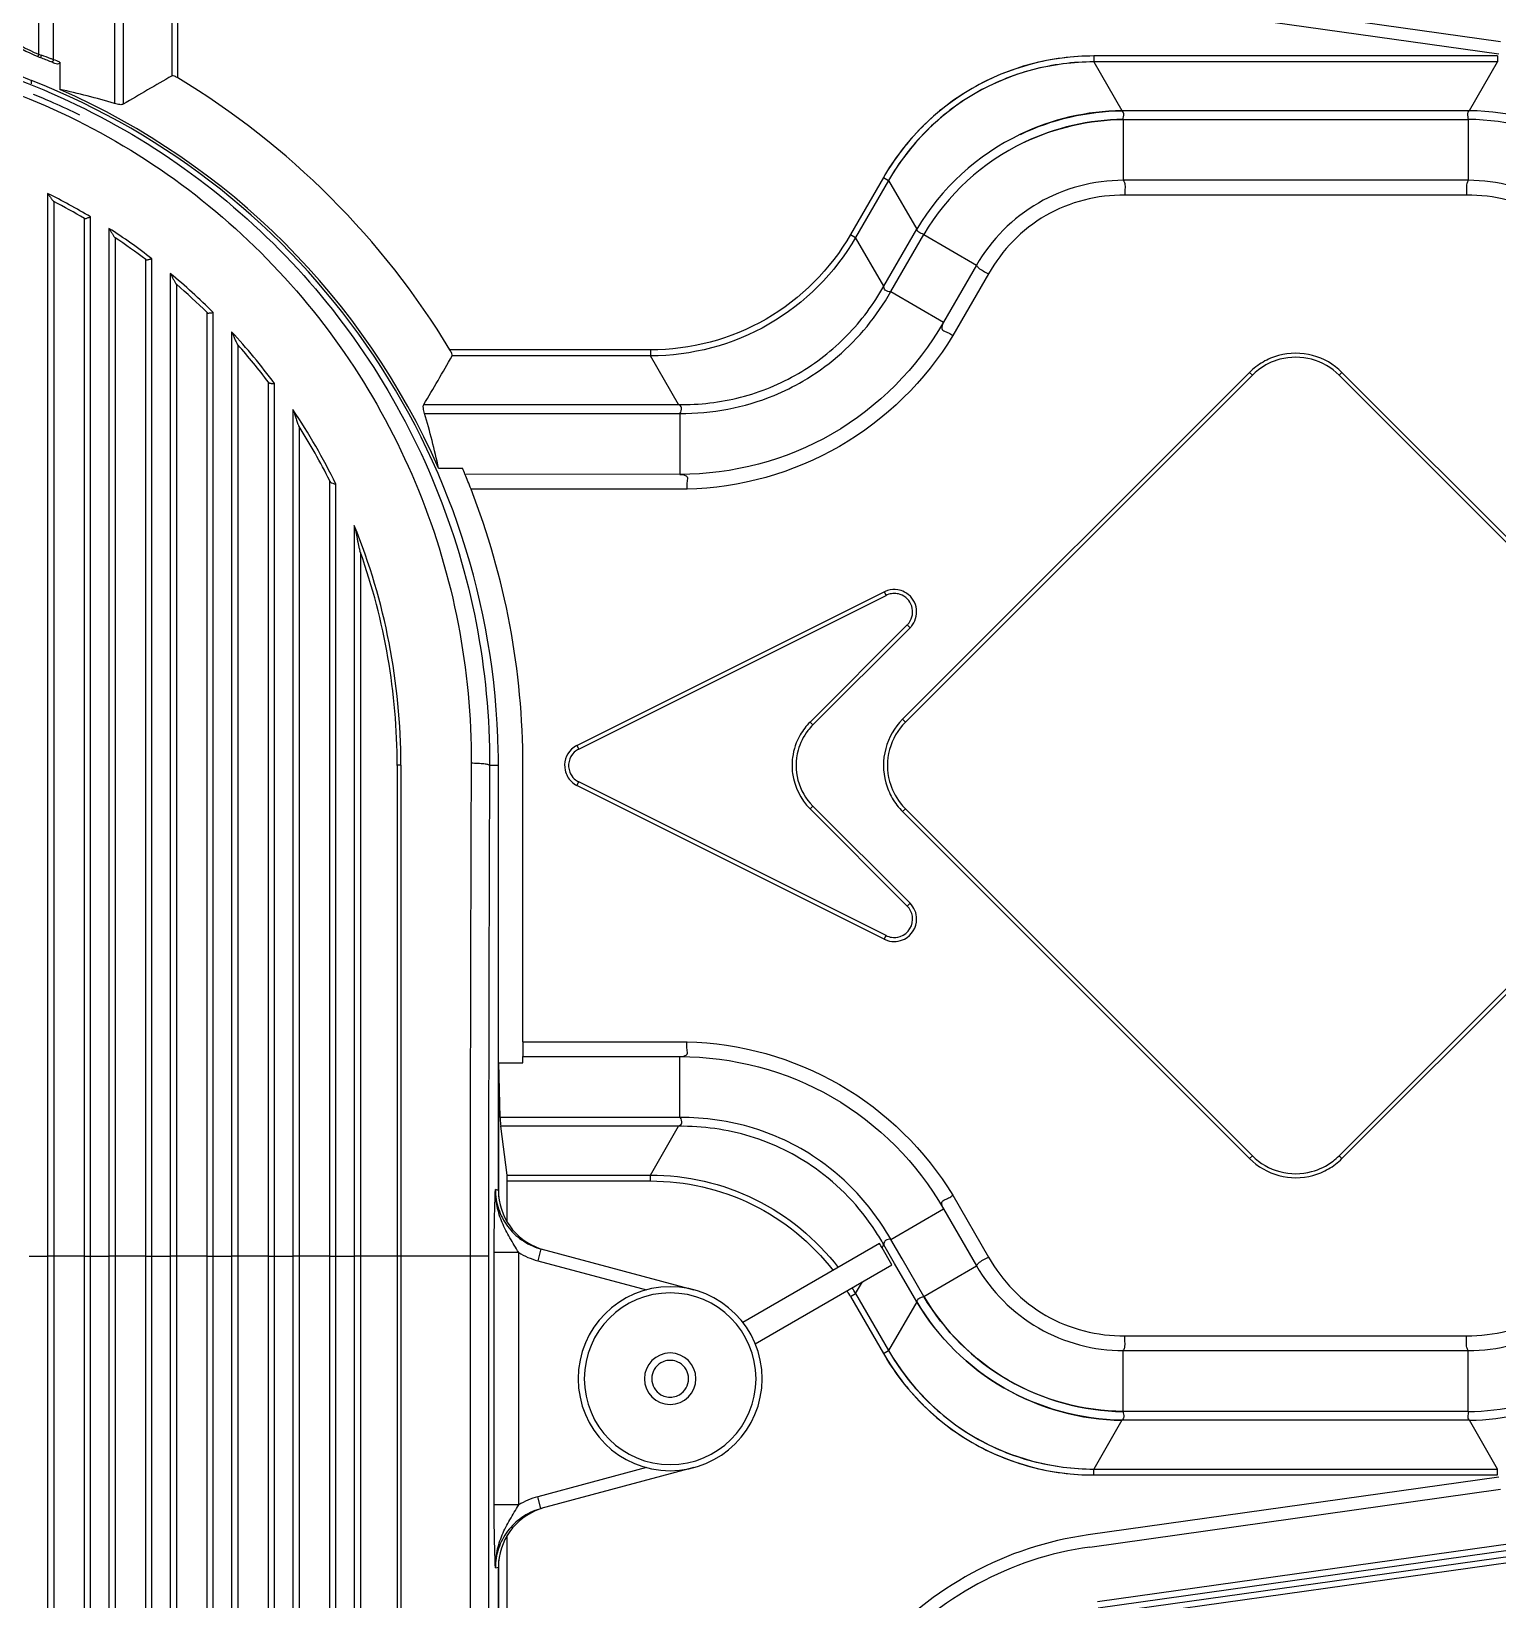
# Model space of a CAD drawing. Header units: millimetres. Extents: x -1070 to 42146, y 1440 to 12921.
# Drawn here: x 7016.2 to 7135.7, y 3449.8 to 3577.7 of the extents above; entities that cross this region are included whole.
import ezdxf

# ---------------------------------------------------------------- set-up
doc = ezdxf.new("R2010")
doc.units = ezdxf.units.MM
doc.layers.add('COSMETICS', color=7, linetype='Continuous')

msp = doc.modelspace()

# ---------------------------------------------------------------- linework, layer by layer
at = {"color": 7, "linetype": 'Continuous', "lineweight": -3}
for p, q in [((7016.796, 3575.808), (7016.796, 3593.204)), ((7018.013, 3575.538), (7018.01, 3592.617)), ((7022.98, 3592.617), (7022.978, 3571.8)), ((7023.693, 3592.515), (7023.693, 3571.74)), ((7027.668, 3574.05), (7027.668, 3590.22)), ((7028.151, 3573.877), (7028.151, 3590.22)), ((7135.967, 3576.837), (7102.484, 3581.542)), ((7102.345, 3580.552), (7135.828, 3575.847)), ((7016.796, 3575.808), (7016.719, 3575.623)), ((7018.013, 3575.368), (7018.013, 3575.538)), ((7018.517, 3575.158), (7018.517, 3572.945)), ((7135.735, 3575.671), (7102.814, 3575.671)), ((7102.814, 3575.671), (7102.814, 3575.188)), ((7102.814, 3575.671), (7102.814, 3575.188)), ((7102.814, 3575.188), (7105.109, 3571.213)), ((7135.735, 3575.188), (7102.814, 3575.188)), ((7102.814, 3575.188), (7105.109, 3571.213)), ((7133.44, 3571.213), (7135.735, 3575.188)), ((7135.735, 3575.671), (7135.735, 3575.188)), ((7105.109, 3571.213), (7133.44, 3571.213)), ((7105.211, 3570.497), (7105.211, 3565.534)), ((7105.211, 3570.497), (7133.338, 3570.497)), ((7105.211, 3570.497), (7105.211, 3565.534)), ((7133.338, 3570.497), (7133.338, 3565.534)), ((7085.665, 3565.771), (7082.981, 3561.12)), ((7086.084, 3565.529), (7083.399, 3560.879)), ((7085.665, 3565.771), (7086.084, 3565.529)), ((7086.084, 3565.529), (7088.379, 3561.553)), ((7133.338, 3565.534), (7105.211, 3565.534)), ((7017.525, 3564.471), (7017.525, 3477.826)), ((7018.025, 3563.804), (7018.025, 3477.826)), ((7133.203, 3564.316), (7105.346, 3564.316)), ((7020.525, 3562.413), (7020.525, 3562.424)), ((7020.525, 3477.826), (7020.525, 3562.413)), ((7021.025, 3477.826), (7021.025, 3562.551)), ((7022.525, 3561.616), (7022.525, 3477.826)), ((7082.981, 3561.12), (7083.399, 3560.879)), ((7085.694, 3556.903), (7083.399, 3560.879)), ((7085.694, 3556.903), (7088.379, 3561.553)), ((7086.261, 3556.459), (7088.948, 3561.108)), ((7088.948, 3561.108), (7093.247, 3558.626)), ((7088.948, 3561.108), (7093.247, 3558.626)), ((7023.025, 3560.855), (7023.025, 3477.826)), ((7025.525, 3559.059), (7025.525, 3559.075)), ((7025.525, 3477.826), (7025.525, 3559.059)), ((7026.025, 3477.826), (7026.025, 3559.142)), ((7093.247, 3558.626), (7090.565, 3553.974)), ((7093.247, 3558.626), (7090.565, 3553.974)), ((7027.525, 3557.942), (7027.525, 3477.826)), ((7028.025, 3557.056), (7028.025, 3477.826)), ((7094.235, 3557.902), (7091.329, 3552.869)), ((7094.235, 3557.902), (7091.329, 3552.869)), ((7086.261, 3556.459), (7090.565, 3553.974)), ((7030.525, 3554.735), (7030.525, 3554.758)), ((7030.525, 3477.826), (7030.525, 3554.735)), ((7031.025, 3477.826), (7031.025, 3554.753)), ((7032.525, 3553.193), (7032.525, 3477.826)), ((7033.025, 3552.126), (7033.025, 3477.826)), ((7066.669, 3551.702), (7050.325, 3551.702)), ((7066.669, 3551.22), (7050.499, 3551.22)), ((7066.669, 3551.702), (7066.669, 3551.22)), ((7068.964, 3547.244), (7066.669, 3551.22)), ((7087.225, 3521.591), (7115.509, 3549.875)), ((7087.455, 3521.361), (7115.739, 3549.646)), ((7115.509, 3549.875), (7115.739, 3549.646)), ((7123.04, 3549.875), (7122.81, 3549.646)), ((7122.81, 3549.646), (7151.094, 3521.361)), ((7123.04, 3549.875), (7151.324, 3521.591)), ((7035.525, 3549.039), (7035.525, 3549.075)), ((7035.525, 3477.826), (7035.525, 3549.039)), ((7035.552, 3549.039), (7035.583, 3549.012)), ((7036.025, 3477.826), (7036.025, 3548.971)), ((7037.525, 3546.846), (7037.525, 3477.826)), ((7048.189, 3547.244), (7068.964, 3547.244)), ((7048.248, 3546.53), (7069.065, 3546.531)), ((7069.065, 3546.531), (7069.065, 3541.562)), ((7038.025, 3545.466), (7038.025, 3477.826)), ((7049.393, 3542.068), (7051.339, 3542.068)), ((7040.525, 3540.979), (7040.525, 3541.042)), ((7040.525, 3477.826), (7040.525, 3540.979)), ((7041.025, 3477.826), (7041.025, 3540.764)), ((7069.065, 3541.562), (7051.55, 3541.564)), ((7069.652, 3540.347), (7052.04, 3540.347)), ((7042.525, 3537.401), (7042.525, 3477.826)), ((7043.025, 3535.19), (7043.025, 3477.826)), ((7060.679, 3519.458), (7085.728, 3531.983)), ((7060.824, 3519.168), (7085.873, 3531.692)), ((7085.728, 3531.983), (7085.873, 3531.692)), ((7087.605, 3529.29), (7079.677, 3521.361)), ((7087.835, 3529.06), (7079.906, 3521.132)), ((7087.835, 3529.06), (7087.605, 3529.29)), ((7079.906, 3521.132), (7079.677, 3521.361)), ((7087.225, 3521.591), (7087.455, 3521.361)), ((7060.679, 3519.458), (7060.824, 3519.168)), ((7046.025, 3517.826), (7046.025, 3477.826)), ((7046.325, 3517.861), (7046.325, 3477.826)), ((7054.275, 3517.826), (7053.552, 3517.826)), ((7054.275, 3483.179), (7054.275, 3517.826)), ((7056.275, 3495.305), (7056.275, 3517.826)), ((7060.679, 3516.194), (7060.824, 3516.484)), ((7085.728, 3503.669), (7060.679, 3516.194)), ((7085.873, 3503.96), (7060.824, 3516.484)), ((7079.906, 3514.52), (7079.677, 3514.29)), ((7079.677, 3514.29), (7087.605, 3506.362)), ((7079.906, 3514.52), (7087.835, 3506.592)), ((7087.225, 3514.061), (7087.455, 3514.29)), ((7115.509, 3485.776), (7087.225, 3514.061)), ((7115.739, 3486.006), (7087.455, 3514.29)), ((7151.094, 3514.29), (7122.81, 3486.006)), ((7151.324, 3514.061), (7123.04, 3485.776)), ((7087.835, 3506.592), (7087.605, 3506.362)), ((7085.728, 3503.669), (7085.873, 3503.96)), ((7056.275, 3495.305), (7056.275, 3494.087)), ((7056.275, 3495.305), (7069.652, 3495.305)), ((7054.302, 3483.179), (7054.302, 3493.583)), ((7054.302, 3493.583), (7056.275, 3493.583)), ((7054.422, 3489.122), (7054.302, 3493.583)), ((7056.275, 3494.087), (7069.065, 3494.09)), ((7056.275, 3493.583), (7056.275, 3494.087)), ((7069.065, 3489.121), (7069.065, 3494.09)), ((7069.065, 3489.121), (7054.422, 3489.122)), ((7068.964, 3488.408), (7054.459, 3488.408)), ((7054.977, 3484.432), (7054.459, 3488.408)), ((7066.669, 3484.432), (7068.964, 3488.408)), ((7115.509, 3485.776), (7115.739, 3486.006)), ((7123.04, 3485.776), (7122.81, 3486.006)), ((7054.977, 3484.432), (7066.669, 3484.432)), ((7066.669, 3483.949), (7066.669, 3484.432)), ((7054.275, 3483.179), (7054.029, 3483.245)), ((7054.302, 3482.655), (7054.302, 3483.179)), ((7054.99, 3483.179), (7054.99, 3483.949)), ((7054.99, 3483.949), (7066.669, 3483.949)), ((7054.99, 3480.602), (7054.99, 3483.179)), ((7086.261, 3479.193), (7090.565, 3481.678)), ((7090.565, 3481.678), (7093.247, 3477.026)), ((7090.565, 3481.678), (7093.247, 3477.026)), ((7091.329, 3482.782), (7094.235, 3477.75)), ((7091.329, 3482.782), (7094.235, 3477.75)), ((7087.187, 3477.591), (7086.261, 3479.193)), ((7016.025, 3477.826), (7017.525, 3477.826)), ((7017.525, 3477.826), (7017.525, 3057.826)), ((7018.025, 3477.826), (7017.525, 3477.826)), ((7018.025, 3477.826), (7018.025, 3057.826)), ((7020.525, 3477.826), (7018.025, 3477.826)), ((7020.525, 3057.826), (7020.525, 3477.826)), ((7020.525, 3477.826), (7021.025, 3477.826)), ((7021.025, 3057.826), (7021.025, 3477.826)), ((7021.025, 3477.826), (7022.525, 3477.826)), ((7023.025, 3477.826), (7022.525, 3477.826)), ((7022.525, 3477.826), (7022.525, 3318.447)), ((7023.025, 3477.826), (7023.025, 3319.726)), ((7025.525, 3477.826), (7023.025, 3477.826)), ((7025.525, 3322.752), (7025.525, 3477.826)), ((7025.525, 3477.826), (7026.025, 3477.826)), ((7026.025, 3322.822), (7026.025, 3477.826)), ((7026.025, 3477.826), (7027.525, 3477.826)), ((7028.025, 3477.826), (7027.525, 3477.826)), ((7027.525, 3477.826), (7027.525, 3324.548)), ((7028.025, 3477.826), (7028.025, 3325.58)), ((7030.525, 3477.826), (7028.025, 3477.826)), ((7030.525, 3328.504), (7030.525, 3477.826)), ((7030.525, 3477.826), (7031.025, 3477.826)), ((7031.025, 3328.574), (7031.025, 3477.826)), ((7031.025, 3477.826), (7032.525, 3477.826)), ((7032.525, 3477.826), (7032.525, 3330.299)), ((7033.025, 3477.826), (7032.525, 3477.826)), ((7033.025, 3477.826), (7033.025, 3331.332)), ((7035.525, 3477.826), (7033.025, 3477.826)), ((7035.525, 3334.256), (7035.525, 3477.826)), ((7035.525, 3477.826), (7036.025, 3477.826)), ((7036.025, 3334.326), (7036.025, 3477.826)), ((7036.025, 3477.826), (7037.525, 3477.826)), ((7037.525, 3477.826), (7037.525, 3336.051)), ((7038.025, 3477.826), (7037.525, 3477.826)), ((7038.025, 3477.826), (7038.025, 3337.084)), ((7040.525, 3477.826), (7038.025, 3477.826)), ((7040.525, 3340.357), (7040.525, 3477.826)), ((7040.525, 3477.826), (7041.025, 3477.826)), ((7041.025, 3340.503), (7041.025, 3477.826)), ((7041.025, 3477.826), (7042.525, 3477.826)), ((7042.525, 3477.826), (7042.525, 3343.017)), ((7043.025, 3477.826), (7042.525, 3477.826)), ((7043.025, 3477.826), (7043.025, 3344.682)), ((7046.025, 3477.826), (7043.025, 3477.826)), ((7046.025, 3477.826), (7046.025, 3358.148)), ((7046.325, 3477.826), (7046.025, 3477.826)), ((7046.325, 3477.826), (7046.325, 3358.148)), ((7051.97, 3477.826), (7046.325, 3477.826)), ((7053.47, 3477.826), (7051.97, 3477.826)), ((7051.97, 3477.826), (7051.97, 3358.449)), ((7053.47, 3477.826), (7053.47, 3358.449)), ((7055.927, 3478.11), (7053.928, 3478.11)), ((7053.928, 3457.542), (7053.928, 3478.11)), ((7055.927, 3457.542), (7055.927, 3478.11)), ((7057.739, 3478.413), (7057.48, 3477.447)), ((7057.604, 3478.452), (7057.739, 3478.413)), ((7057.739, 3478.413), (7070.216, 3475.07)), ((7085.355, 3478.842), (7074.211, 3472.408)), ((7085.554, 3478.505), (7085.65, 3478.672)), ((7086.358, 3477.112), (7085.554, 3478.505)), ((7085.65, 3478.672), (7085.694, 3478.749)), ((7085.69, 3478.84), (7085.694, 3478.749)), ((7086.569, 3477.233), (7085.694, 3478.749)), ((7057.48, 3477.447), (7066.343, 3475.073)), ((7075.211, 3470.676), (7086.358, 3477.112)), ((7088.379, 3474.098), (7086.569, 3477.233)), ((7088.948, 3474.544), (7087.187, 3477.591)), ((7088.948, 3474.544), (7093.247, 3477.026)), ((7088.948, 3474.544), (7093.247, 3477.026)), ((7083.399, 3474.773), (7083.945, 3475.718)), ((7082.981, 3474.531), (7083.399, 3474.773)), ((7082.981, 3474.531), (7085.665, 3469.881)), ((7083.399, 3474.773), (7086.084, 3470.123)), ((7088.379, 3474.098), (7086.084, 3470.123)), ((7085.665, 3469.881), (7086.084, 3470.123)), ((7105.211, 3465.155), (7105.211, 3470.118)), ((7105.211, 3470.118), (7133.338, 3470.118)), ((7105.211, 3465.155), (7105.211, 3470.118)), ((7105.346, 3471.336), (7133.203, 3471.336)), ((7133.338, 3465.155), (7133.338, 3470.118)), ((7133.338, 3465.155), (7105.211, 3465.155)), ((7105.109, 3464.439), (7102.814, 3460.463)), ((7105.109, 3464.439), (7102.814, 3460.463)), ((7133.44, 3464.439), (7105.109, 3464.439)), ((7135.735, 3460.463), (7133.44, 3464.439)), ((7066.343, 3460.579), (7057.48, 3458.204)), ((7070.216, 3460.581), (7057.739, 3457.238)), ((7102.814, 3460.463), (7135.735, 3460.463)), ((7102.814, 3459.981), (7102.814, 3460.463)), ((7102.814, 3459.981), (7102.814, 3460.463)), ((7102.814, 3459.981), (7135.735, 3459.981)), ((7135.735, 3459.981), (7135.735, 3460.463)), ((7135.828, 3459.805), (7102.345, 3455.1)), ((7102.484, 3454.109), (7135.967, 3458.815)), ((7055.927, 3457.542), (7053.928, 3457.542)), ((7057.739, 3457.238), (7057.48, 3458.204)), ((7057.739, 3457.238), (7057.611, 3457.202)), ((7054.99, 3452.473), (7054.99, 3455.05)), ((7103.111, 3449.653), (7145.117, 3455.557)), ((7103.18, 3449.158), (7145.187, 3455.062)), ((7103.25, 3448.663), (7145.257, 3454.566)), ((7103.32, 3448.168), (7145.326, 3454.071)), ((7054.029, 3452.407), (7054.275, 3452.473)), ((7054.275, 3415.569), (7054.275, 3452.473)), ((7054.302, 3452.473), (7054.302, 3452.997)), ((7054.302, 3415.597), (7054.302, 3452.473)), ((7054.99, 3415.222), (7054.99, 3452.473))]:
    msp.add_line(p, q, dxfattribs=at)
for centre, radius, start, end in [((7021.706, 3587.683), 12.85, 233.23352, 247.53289), ((7021.681, 3587.637), 12.998, 234.89392, 247.56167), ((7021.676, 3587.627), 12.987, 247.56104, 248.56636), ((7022.072, 3590.003), 15.144, 249.61114, 250.54173), ((6994.275, 3517.826), 62, 67.68537, 68.56649), ((6992.445, 3506.148), 73.791, 69.91394, 70.54112), ((6992.561, 3506.463), 73.455, 69.72636, 69.91431), ((6994.275, 3517.826), 62, 67.38915, 67.68537), ((6994.396, 3517.826), 62.2, 67.18265, 67.68537), ((6987.043, 3573.63), 29.157, 359.5727, 0.09088), ((6994.275, 3517.826), 60, 1.08906, 68.56649), ((7152.422, 3354.783), 252.273, 119.63806, 120.68238), ((6994.275, 3517.826), 65.493, 31.14836, 58.85164), ((6994.275, 3517.826), 59, 67.13893, 67.99989), ((6994.275, 3517.826), 60.214, 23.74111, 66.25889), ((6994.275, 3517.826), 59, 66.26428, 67.13893), ((6994.275, 3517.826), 59, 63.99987, 66.26428), ((7105.354, 3551.459), 19.754, 90.70849, 115.54157), ((7133.195, 3551.464), 19.749, 60.01522, 89.29331), ((7105.391, 3551.393), 19.105, 90.53958, 115.53638), ((7133.158, 3551.396), 19.103, 60.02073, 89.46057), ((7105.355, 3551.472), 19.742, 115.55853, 149.29769), ((7105.355, 3551.472), 19.742, 115.55853, 149.29769), ((7105.391, 3551.41), 19.09, 115.55884, 149.4687), ((7105.391, 3551.41), 19.09, 115.55884, 149.4687), ((6994.256, 3517.908), 52.053, 59.05252, 63.4478), ((6994.275, 3517.826), 51.75, 62.68146, 62.70375), ((6994.275, 3517.826), 51.75, 59.51942, 62.68146), ((6994.275, 3517.826), 51.75, 59.4953, 59.51942), ((6994.245, 3517.894), 52.071, 52.38769, 57.10512), ((6994.275, 3517.826), 51.75, 56.25102, 56.27727), ((6994.275, 3517.826), 51.75, 52.85281, 56.25102), ((6994.275, 3517.826), 51.75, 52.82384, 52.85281), ((6994.229, 3517.879), 52.092, 45.06138, 50.27077), ((6994.275, 3517.826), 51.75, 49.2943, 49.32654), ((6994.275, 3517.826), 51.75, 45.53423, 49.2943), ((7068.876, 3566.27), 19.965, 320.69842, 330.56215), ((6994.275, 3517.826), 51.75, 45.4977, 45.53423), ((6994.205, 3517.862), 52.121, 36.64535, 42.6764), ((6994.275, 3517.826), 51.75, 41.51414, 41.55608), ((6994.275, 3517.826), 51.75, 37.14581, 41.51414), ((6831.232, 3675.973), 252.273, 329.31762, 330.36194), ((7119.275, 3546.11), 5.325, 120.02462, 135), ((7119.275, 3546.11), 5, 105.00011, 127.50004), ((7119.275, 3546.11), 5.325, 105.27753, 120.02462), ((7119.275, 3546.11), 5.325, 75.05696, 105.27753), ((7119.275, 3546.11), 5, 75.0001, 105.00011), ((7119.275, 3546.11), 5, 45, 75.0001), ((7119.275, 3546.11), 5.325, 45, 75.05696), ((7119.275, 3546.11), 5, 127.50004, 135), ((6994.275, 3517.826), 51.75, 37.09625, 37.14581), ((6994.214, 3517.872), 52.109, 26.06082, 33.78177), ((6994.275, 3517.826), 51.75, 32.28404, 32.34429), ((6994.275, 3517.826), 51.75, 26.65553, 32.28404), ((6994.275, 3517.826), 62, 22.51225, 23.01732), ((6994.275, 3517.826), 51.75, 26.57731, 26.65553), ((7040.736, 3541.069), 0.201, 206.60444, 223.11796), ((6994.275, 3517.826), 62, 21.93814, 22.51225), ((6994.275, 3517.826), 62, 21.29952, 21.93814), ((6994.275, 3517.826), 62, 0, 21.29952), ((6994.189, 3517.862), 52.136, 359.9995, 22.01072), ((6994.275, 3517.826), 51.75, 19.60486, 19.71889), ((6994.275, 3517.826), 51.75, 0, 19.60486), ((7086.544, 3530.35), 1.825, 107.20488, 116.56505), ((7086.544, 3530.35), 1.5, 98.61365, 116.56505), ((7086.544, 3530.35), 1.825, 80.60954, 107.20488), ((7086.544, 3530.35), 1.5, 80.66228, 98.61365), ((7086.544, 3530.35), 1.5, 71.68661, 80.66228), ((7086.544, 3530.35), 1.825, 62.50429, 80.60954), ((7086.544, 3530.35), 1.5, 323.97605, 71.68661), ((7086.544, 3530.35), 1.825, 324.15466, 62.50429), ((7086.544, 3530.35), 1.5, 315, 323.97605), ((7086.544, 3530.35), 1.825, 315, 324.15466), ((7083.212, 3517.826), 5, 135, 149.9999), ((7090.99, 3517.826), 5.325, 135, 165.05696), ((7090.99, 3517.826), 5, 135, 165.0001), ((7083.212, 3517.826), 5, 149.9999, 172.49982), ((7083.212, 3517.826), 4.675, 142.55076, 164.64156), ((7083.212, 3517.826), 4.675, 135, 142.55076), ((6994.275, 3517.826), 60, 0, 1.08906), ((7061.495, 3517.826), 1.825, 133.41089, 192.46167), ((7061.495, 3517.826), 1.5, 133.48145, 201.14593), ((7061.495, 3517.826), 1.825, 116.56505, 133.41089), ((7061.495, 3517.826), 1.5, 116.56505, 133.48145), ((7083.212, 3517.826), 4.675, 164.64156, 194.92287), ((7090.99, 3517.826), 5.325, 165.05696, 195.27753), ((7090.99, 3517.826), 5, 165.0001, 195.00011), ((16776.493, 3477.918), 9724.523, 179.7638234, 180.0005413), ((16692.587, 3477.917), 9639.117, 179.7627794, 180.0005437), ((7061.495, 3517.826), 1.825, 192.46167, 226.21234), ((7083.212, 3517.826), 5, 172.49982, 187.49982), ((7061.495, 3517.826), 1.5, 201.14593, 226.51921), ((7061.495, 3517.826), 1.825, 226.21234, 243.43495), ((7061.495, 3517.826), 1.5, 226.51921, 243.43495), ((7083.212, 3517.826), 5, 187.49982, 225), ((7083.212, 3517.826), 4.675, 194.92287, 225), ((7090.99, 3517.826), 5.325, 195.27753, 210.02462), ((7090.99, 3517.826), 5, 195.00011, 217.50004), ((7090.99, 3517.826), 5.325, 210.02462, 225), ((7090.99, 3517.826), 5, 217.50004, 225), ((7086.544, 3505.301), 1.5, 9.09723, 45), ((7086.544, 3505.301), 1.825, 359.87616, 45), ((7086.544, 3505.301), 1.5, 288.31495, 9.09723), ((7086.544, 3505.301), 1.825, 296.96267, 359.87616), ((7086.544, 3505.301), 1.825, 243.43495, 252.5896), ((7086.544, 3505.301), 1.5, 243.43495, 261.38703), ((7086.544, 3505.301), 1.825, 252.5896, 296.96267), ((7086.544, 3505.301), 1.5, 261.38703, 288.31495), ((7119.275, 3489.542), 5.325, 225, 255.05696), ((7119.275, 3489.542), 5, 225, 255.0001), ((7119.275, 3489.542), 5, 285.00011, 307.50004), ((7119.275, 3489.542), 5.325, 300.02462, 315), ((7119.275, 3489.542), 5, 307.50004, 315), ((7119.275, 3489.542), 5.325, 255.05696, 285.27753), ((7119.275, 3489.542), 5, 255.0001, 285.00011), ((7119.275, 3489.542), 5.325, 285.27753, 300.02462), ((7068.516, 3469.137), 19.682, 29.22214, 33.03669), ((7069.426, 3469.707), 19.326, 29.40178, 31.3771), ((7059.047, 3483.279), 6.038, 238.88034, 254.95928), ((7068.275, 3467.826), 7.5, 0, 180), ((7066.277, 3464.864), 19.782, 30.05941, 31.64058), ((7068.275, 3467.826), 7, 0, 180), ((7066.259, 3464.857), 19.319, 30.0527, 31.67178), ((7105.36, 3484.184), 19.749, 210.7063, 239.9947), ((7105.404, 3484.254), 19.107, 210.54311, 239.98338), ((7068.275, 3467.826), 7.5, 180, 0), ((7068.275, 3467.826), 7, 180, 0), ((7105.392, 3484.259), 19.106, 240.02316, 269.45811), ((7105.353, 3484.187), 19.748, 240.01435, 269.29418), ((7133.158, 3484.259), 19.105, 270.53958, 295.53638), ((7133.195, 3484.193), 19.754, 270.70848, 295.54158), ((7059.047, 3452.373), 6.038, 105.04065, 121.11971), ((7106.242, 3427.372), 28, 98, 139), ((7106.242, 3427.372), 28, 98, 139), ((7106.242, 3427.372), 27, 98, 139), ((7106.242, 3427.372), 27, 98, 139)]:
    msp.add_arc(centre, radius, start, end, dxfattribs=at)
for centre, major_axis, ratio, start_param, end_param in [((7006.131, 3517.826), (57.668, 0), 0.9786351, 1.2743346, 1.354331), ((6994.275, 3529.683), (0, 57.668), 0.9786351, -1.354331, -1.2743346), ((7054.477, 3490.34), (0, 2), 0.0349208, -4.0578905, -3.403392), ((7054.973, 3483.949), (0, 0.5), 0.0349208, -1.5707963, -0.2617994), ((7059.278, 3483.178), (-4.833, 1.295), 0.9993471, 0.2616362, 1.4979772), ((7059.278, 3483.178), (-4.833, 1.295), 0.9993471, 1.4979772, 1.5343387), ((7068.023, 3467.459), (10.468, 18.131), 0.955319, -0.5040353, -0.4846937), ((7059.278, 3452.474), (4.833, 1.295), 0.9993471, 1.6436154, 2.8799565), ((7059.278, 3452.474), (4.833, 1.295), 0.9993471, 1.607254, 1.6436154)]:
    msp.add_ellipse(centre, major_axis=major_axis, ratio=ratio, start_param=start_param, end_param=end_param, dxfattribs=at)
for points, knots in [([(7006.79, 3585.806), (7006.955, 3584.477), (7007.645, 3581.851), (7009.685, 3578.336), (7012.581, 3575.487), (7014.954, 3574.166), (7016.2, 3573.676)], [0, 0, 0, 0, 0.2500033, 0.5000031, 0.7500019, 1, 1, 1, 1]), ([(6994.275, 3577.528), (6998.199, 3577.528), (7006.058, 3576.742), (7017.338, 3573.264), (7027.675, 3567.655), (7036.678, 3560.16), (7044.033, 3551.077), (7049.485, 3540.737), (7052.834, 3529.515), (7053.568, 3521.719), (7053.552, 3517.826)], [0, 0, 0, 0, 0.1261201, 0.2518568, 0.377004, 0.5016062, 0.6259092, 0.7502406, 0.8748855, 1, 1, 1, 1]), ([(6994.275, 3576.463), (6998.11, 3576.463), (7005.792, 3575.689), (7016.809, 3572.267), (7026.892, 3566.755), (7035.66, 3559.403), (7042.812, 3550.507), (7048.108, 3540.391), (7051.357, 3529.423), (7052.069, 3521.806), (7052.053, 3518.003)], [0, 0, 0, 0, 0.1261797, 0.2519513, 0.3770987, 0.5016737, 0.6259387, 0.7502391, 0.8748724, 1, 1, 1, 1]), ([(7017.027, 3575.724), (7017.018, 3575.702), (7017.011, 3575.674), (7016.948, 3575.559), (7016.954, 3575.586)], [0, 0, 0, 0, 0.4636866, 1, 1, 1, 1]), ([(7018.013, 3575.368), (7018, 3575.315), (7017.976, 3575.257), (7017.898, 3575.169), (7017.87, 3575.213), (7017.865, 3575.23)], [0, 0, 0, 0, 0.6043538, 0.8059874, 1, 1, 1, 1]), ([(7018.517, 3575.158), (7018.517, 3575.082), (7018.325, 3574.974), (7018.183, 3575.031), (7018.112, 3575.06)], [0, 0, 0, 0, 0.4985088, 1, 1, 1, 1]), ([(7102.814, 3575.671), (7101.09, 3575.671), (7097.625, 3575.226), (7092.791, 3573.231), (7088.646, 3570.041), (7086.527, 3567.263), (7085.665, 3565.771)], [0, 0, 0, 0, 0.2500182, 0.4999978, 0.7499776, 1, 1, 1, 1]), ([(7102.814, 3575.671), (7099.396, 3575.671), (7092.426, 3573.863), (7087.375, 3568.731), (7085.665, 3565.771)], [0, 0, 0, 0, 0.499997, 1, 1, 1, 1]), ([(7102.814, 3575.188), (7099.479, 3575.191), (7092.675, 3573.431), (7087.749, 3568.419), (7086.084, 3565.529)], [0, 0, 0, 0, 0.4999975, 1, 1, 1, 1]), ([(7102.814, 3575.188), (7101.132, 3575.19), (7097.75, 3574.758), (7093.032, 3572.813), (7088.988, 3569.699), (7086.923, 3566.987), (7086.084, 3565.529)], [0, 0, 0, 0, 0.2500207, 0.4999976, 0.7499747, 1, 1, 1, 1]), ([(7028.151, 3573.877), (7028.058, 3573.933), (7027.915, 3573.999), (7027.724, 3574.082), (7027.668, 3574.05)], [0, 0, 0, 0, 0.6291482, 1, 1, 1, 1]), ([(7023.693, 3571.74), (7023.614, 3571.694), (7023.352, 3571.7), (7023.123, 3571.756), (7022.978, 3571.8)], [0, 0, 0, 0, 0.3754313, 1, 1, 1, 1]), ([(7105.197, 3570.497), (7105.19, 3570.648), (7105.318, 3570.889), (7105.193, 3571.157), (7105.109, 3571.213)], [0, 0, 0, 0, 0.6002465, 1, 1, 1, 1]), ([(7105.197, 3570.497), (7105.19, 3570.648), (7105.318, 3570.889), (7105.193, 3571.157), (7105.109, 3571.213)], [0, 0, 0, 0, 0.6002465, 1, 1, 1, 1]), ([(7133.352, 3570.497), (7133.359, 3570.648), (7133.231, 3570.889), (7133.356, 3571.157), (7133.44, 3571.213)], [0, 0, 0, 0, 0.6002127, 1, 1, 1, 1]), ([(7105.211, 3565.534), (7102.826, 3565.529), (7097.97, 3564.258), (7094.442, 3560.687), (7093.246, 3558.626)], [0, 0, 0, 0, 0.5001695, 1, 1, 1, 1]), ([(7105.211, 3565.534), (7102.826, 3565.529), (7097.97, 3564.258), (7094.442, 3560.687), (7093.246, 3558.626)], [0, 0, 0, 0, 0.5001695, 1, 1, 1, 1]), ([(7105.209, 3565.534), (7105.263, 3565.454), (7105.383, 3565.224), (7105.349, 3564.797), (7105.348, 3564.481), (7105.346, 3564.316)], [0, 0, 0, 0, 0.2316873, 0.6026129, 1, 1, 1, 1]), ([(7105.209, 3565.534), (7105.263, 3565.454), (7105.383, 3565.224), (7105.349, 3564.797), (7105.348, 3564.481), (7105.346, 3564.316)], [0, 0, 0, 0, 0.2316873, 0.6026129, 1, 1, 1, 1]), ([(7133.34, 3565.534), (7133.288, 3565.453), (7133.171, 3565.223), (7133.204, 3564.797), (7133.202, 3564.481), (7133.203, 3564.316)], [0, 0, 0, 0, 0.2313629, 0.6025406, 1, 1, 1, 1]), ([(7145.303, 3558.626), (7144.106, 3560.689), (7140.577, 3564.259), (7135.721, 3565.528), (7133.338, 3565.534)], [0, 0, 0, 0, 0.5001764, 1, 1, 1, 1]), ([(7017.525, 3564.471), (7017.569, 3564.411), (7017.657, 3564.289), (7017.765, 3564.136), (7017.849, 3564.015), (7017.908, 3563.932), (7017.953, 3563.869), (7017.985, 3563.831), (7018, 3563.817), (7018.007, 3563.813)], [0, 0, 0, 0, 0.2748457, 0.5516184, 0.6871405, 0.816038, 0.9283627, 0.9714092, 1, 1, 1, 1]), ([(7105.346, 3564.316), (7103.125, 3564.353), (7098.574, 3563.214), (7095.311, 3559.842), (7094.235, 3557.902)], [0, 0, 0, 0, 0.5001835, 1, 1, 1, 1]), ([(7105.346, 3564.316), (7103.125, 3564.353), (7098.574, 3563.214), (7095.311, 3559.842), (7094.235, 3557.902)], [0, 0, 0, 0, 0.5001835, 1, 1, 1, 1]), ([(7144.315, 3557.902), (7143.237, 3559.843), (7139.973, 3563.214), (7135.422, 3564.353), (7133.203, 3564.316)], [0, 0, 0, 0, 0.5001427, 1, 1, 1, 1]), ([(7020.543, 3562.413), (7020.546, 3562.412), (7020.56, 3562.406), (7020.575, 3562.407), (7020.587, 3562.409)], [0, 0, 0, 0, 0.2043232, 1, 1, 1, 1]), ([(7020.587, 3562.409), (7020.614, 3562.413), (7020.677, 3562.433), (7020.821, 3562.485), (7020.94, 3562.527), (7021.025, 3562.551)], [0, 0, 0, 0, 0.1813018, 0.4254653, 1, 1, 1, 1]), ([(7022.525, 3561.616), (7022.568, 3561.549), (7022.653, 3561.413), (7022.758, 3561.243), (7022.841, 3561.107), (7022.9, 3561.011), (7022.947, 3560.938), (7022.981, 3560.891), (7022.997, 3560.873), (7023.005, 3560.868)], [0, 0, 0, 0, 0.2691473, 0.5408718, 0.6750888, 0.8046697, 0.9213645, 0.9681404, 1, 1, 1, 1]), ([(7082.981, 3561.12), (7081.355, 3558.305), (7076.55, 3553.423), (7069.92, 3551.702), (7066.669, 3551.702)], [0, 0, 0, 0, 0.4999987, 1, 1, 1, 1]), ([(7083.399, 3560.879), (7081.729, 3557.993), (7076.799, 3552.991), (7070.003, 3551.223), (7066.669, 3551.22)], [0, 0, 0, 0, 0.4999991, 1, 1, 1, 1]), ([(7088.955, 3561.12), (7088.828, 3561.202), (7088.555, 3561.211), (7088.385, 3561.453), (7088.379, 3561.553)], [0, 0, 0, 0, 0.6002178, 1, 1, 1, 1]), ([(7025.545, 3559.059), (7025.548, 3559.057), (7025.562, 3559.049), (7025.578, 3559.048), (7025.591, 3559.048)], [0, 0, 0, 0, 0.214579, 1, 1, 1, 1]), ([(7025.591, 3559.048), (7025.617, 3559.049), (7025.679, 3559.06), (7025.823, 3559.096), (7025.941, 3559.126), (7026.025, 3559.142)], [0, 0, 0, 0, 0.1808444, 0.4230203, 1, 1, 1, 1]), ([(7093.247, 3558.628), (7093.291, 3558.542), (7093.434, 3558.328), (7093.818, 3558.143), (7094.091, 3557.983), (7094.235, 3557.902)], [0, 0, 0, 0, 0.2312131, 0.6025016, 1, 1, 1, 1]), ([(7093.247, 3558.628), (7093.291, 3558.542), (7093.434, 3558.328), (7093.818, 3558.143), (7094.091, 3557.983), (7094.235, 3557.902)], [0, 0, 0, 0, 0.2312131, 0.6025016, 1, 1, 1, 1]), ([(7027.525, 3557.942), (7027.566, 3557.866), (7027.649, 3557.711), (7027.751, 3557.518), (7027.833, 3557.363), (7027.892, 3557.252), (7027.94, 3557.164), (7027.976, 3557.107), (7027.993, 3557.083), (7028.002, 3557.075)], [0, 0, 0, 0, 0.2636707, 0.5301981, 0.662755, 0.7924017, 0.91293, 0.9638271, 1, 1, 1, 1]), ([(7078.729, 3549.784), (7080.177, 3550.627), (7082.856, 3552.717), (7084.875, 3555.445), (7085.693, 3556.906)], [0, 0, 0, 0, 0.5001943, 1, 1, 1, 1]), ([(7086.255, 3556.448), (7086.099, 3556.45), (7085.784, 3556.48), (7085.679, 3556.789), (7085.694, 3556.903)], [0, 0, 0, 0, 0.5743128, 1, 1, 1, 1]), ([(7030.548, 3554.735), (7030.551, 3554.733), (7030.563, 3554.723), (7030.578, 3554.718), (7030.59, 3554.715)], [0, 0, 0, 0, 0.2289992, 1, 1, 1, 1]), ([(7030.59, 3554.715), (7030.616, 3554.71), (7030.677, 3554.712), (7030.822, 3554.729), (7030.94, 3554.746), (7031.025, 3554.753)], [0, 0, 0, 0, 0.1787579, 0.4182974, 1, 1, 1, 1]), ([(7090.567, 3553.972), (7088.426, 3550.259), (7082.093, 3543.823), (7073.351, 3541.554), (7069.065, 3541.558)], [0, 0, 0, 0, 0.5000498, 1, 1, 1, 1]), ([(7090.564, 3553.973), (7090.499, 3553.841), (7090.407, 3553.65), (7090.433, 3553.363), (7090.601, 3553.248), (7090.786, 3553.182), (7091.041, 3553.064), (7091.211, 3552.94), (7091.329, 3552.869)], [0, 0, 0, 0, 0.2705809, 0.380134, 0.4884361, 0.6164117, 0.746719, 1, 1, 1, 1]), ([(7032.525, 3553.193), (7032.565, 3553.103), (7032.645, 3552.922), (7032.745, 3552.695), (7032.824, 3552.513), (7032.883, 3552.38), (7032.932, 3552.273), (7032.97, 3552.199), (7032.989, 3552.166), (7032.999, 3552.154)], [0, 0, 0, 0, 0.2584733, 0.5197345, 0.6503238, 0.7794041, 0.9029346, 0.9581133, 1, 1, 1, 1]), ([(7091.329, 3552.869), (7089.078, 3549.198), (7082.662, 3542.85), (7073.957, 3540.461), (7069.652, 3540.347)], [0, 0, 0, 0, 0.5000524, 1, 1, 1, 1]), ([(7050.499, 3551.22), (7050.531, 3551.275), (7050.448, 3551.466), (7050.382, 3551.609), (7050.325, 3551.702)], [0, 0, 0, 0, 0.3708638, 1, 1, 1, 1]), ([(7068.962, 3547.247), (7070.659, 3547.224), (7074.076, 3547.619), (7077.261, 3548.929), (7078.729, 3549.784)], [0, 0, 0, 0, 0.4997825, 1, 1, 1, 1]), ([(7035.583, 3549.012), (7035.605, 3548.999), (7035.666, 3548.984), (7035.814, 3548.975), (7035.937, 3548.976), (7036.025, 3548.971)], [0, 0, 0, 0, 0.176621, 0.4118304, 1, 1, 1, 1]), ([(7069.065, 3546.529), (7071.671, 3546.502), (7075.215, 3547.172), (7078.338, 3548.719), (7079.093, 3549.158)], [0, 0, 0, 0, 0.7487643, 1, 1, 1, 1]), ([(7037.525, 3546.846), (7037.564, 3546.733), (7037.642, 3546.505), (7037.738, 3546.22), (7037.815, 3545.991), (7037.874, 3545.821), (7037.923, 3545.682), (7037.963, 3545.579), (7037.983, 3545.532), (7037.995, 3545.512)], [0, 0, 0, 0, 0.2537309, 0.5098457, 0.638251, 0.766174, 0.8915646, 0.9507026, 1, 1, 1, 1]), ([(7048.248, 3546.53), (7048.205, 3546.674), (7048.149, 3546.903), (7048.142, 3547.166), (7048.189, 3547.244)], [0, 0, 0, 0, 0.6244854, 1, 1, 1, 1]), ([(7069.077, 3546.531), (7069.155, 3546.666), (7069.289, 3546.955), (7069.071, 3547.2), (7068.964, 3547.244)], [0, 0, 0, 0, 0.5736497, 1, 1, 1, 1]), ([(7040.589, 3540.932), (7040.635, 3540.883), (7040.788, 3540.823), (7040.938, 3540.789), (7041.025, 3540.764)], [0, 0, 0, 0, 0.4248142, 1, 1, 1, 1]), ([(7069.066, 3541.562), (7069.216, 3541.554), (7069.43, 3541.544), (7069.673, 3541.381), (7069.69, 3541.176), (7069.654, 3540.981), (7069.627, 3540.698), (7069.65, 3540.487), (7069.652, 3540.347)], [0, 0, 0, 0, 0.2716785, 0.3809182, 0.4885573, 0.6165629, 0.7469626, 1, 1, 1, 1]), ([(7042.525, 3537.401), (7042.563, 3537.225), (7042.64, 3536.871), (7042.734, 3536.428), (7042.808, 3536.072), (7042.865, 3535.805), (7042.913, 3535.583), (7042.954, 3535.41), (7042.976, 3535.326), (7042.99, 3535.287)], [0, 0, 0, 0, 0.2498847, 0.5013618, 0.6275353, 0.7538302, 0.8797364, 0.9417975, 1, 1, 1, 1]), ([(7046.325, 3517.861), (7046.286, 3517.861), (7046.215, 3517.859), (7046.123, 3517.853), (7046.062, 3517.844), (7046.033, 3517.835), (7046.025, 3517.829), (7046.025, 3517.826)], [0, 0, 0, 0, 0.375574, 0.6948417, 0.9107848, 0.9706595, 1, 1, 1, 1]), ([(7053.552, 3517.826), (7053.547, 3517.842), (7053.499, 3517.87), (7053.41, 3517.898), (7053.267, 3517.927), (7053.083, 3517.952), (7052.86, 3517.973), (7052.513, 3517.995), (7052.24, 3518.002), (7052.053, 3518.003)], [0, 0, 0, 0, 0.0330861, 0.096595, 0.1915285, 0.3152471, 0.4635662, 0.6312398, 1, 1, 1, 1]), ([(7069.066, 3494.09), (7069.216, 3494.097), (7069.43, 3494.108), (7069.673, 3494.27), (7069.69, 3494.476), (7069.654, 3494.671), (7069.627, 3494.954), (7069.65, 3495.165), (7069.652, 3495.305)], [0, 0, 0, 0, 0.2717142, 0.3809282, 0.4885427, 0.6165587, 0.7469646, 1, 1, 1, 1]), ([(7069.652, 3495.305), (7073.958, 3495.19), (7082.663, 3492.801), (7089.079, 3486.453), (7091.329, 3482.782)], [0, 0, 0, 0, 0.500067, 1, 1, 1, 1]), ([(7069.065, 3494.094), (7073.352, 3494.098), (7082.094, 3491.828), (7088.427, 3485.392), (7090.567, 3481.679)], [0, 0, 0, 0, 0.5000758, 1, 1, 1, 1]), ([(7080.099, 3484.988), (7078.493, 3486.123), (7074.894, 3487.889), (7070.927, 3488.431), (7068.962, 3488.405)], [0, 0, 0, 0, 0.500159, 1, 1, 1, 1]), ([(7069.077, 3489.121), (7069.155, 3488.986), (7069.289, 3488.696), (7069.071, 3488.452), (7068.964, 3488.408)], [0, 0, 0, 0, 0.5736812, 1, 1, 1, 1]), ([(7080.521, 3485.576), (7078.869, 3486.745), (7075.168, 3488.565), (7071.089, 3489.144), (7069.065, 3489.123)], [0, 0, 0, 0, 0.5000813, 1, 1, 1, 1]), ([(7066.669, 3484.432), (7069.59, 3484.429), (7075.516, 3483.086), (7080.202, 3479.211), (7081.981, 3476.894)], [0, 0, 0, 0, 0.5000293, 1, 1, 1, 1]), ([(7053.928, 3478.11), (7053.928, 3479.057), (7053.947, 3480.769), (7054.002, 3482.481), (7054.029, 3483.245)], [0, 0, 0, 0, 0.5533364, 1, 1, 1, 1]), ([(7055.927, 3478.11), (7055.693, 3478.514), (7055.201, 3479.303), (7054.554, 3480.537), (7054.123, 3481.86), (7054.026, 3482.785), (7054.029, 3483.245)], [0, 0, 0, 0, 0.2525452, 0.5021979, 0.7511345, 1, 1, 1, 1]), ([(7054.029, 3483.245), (7054.029, 3482.713), (7054.202, 3481.642), (7054.953, 3480.204), (7056.117, 3479.075), (7057.094, 3478.604), (7057.604, 3478.452)], [0, 0, 0, 0, 0.2499978, 0.4999956, 0.7499933, 1, 1, 1, 1]), ([(7066.669, 3483.949), (7069.507, 3483.949), (7075.266, 3482.653), (7079.827, 3478.899), (7081.561, 3476.651)], [0, 0, 0, 0, 0.500029, 1, 1, 1, 1]), ([(7090.564, 3481.679), (7090.499, 3481.811), (7090.407, 3482.002), (7090.433, 3482.289), (7090.601, 3482.404), (7090.786, 3482.47), (7091.041, 3482.588), (7091.211, 3482.712), (7091.329, 3482.782)], [0, 0, 0, 0, 0.2705645, 0.3801312, 0.4884446, 0.6164145, 0.7467192, 1, 1, 1, 1]), ([(7086.255, 3479.203), (7086.114, 3479.202), (7085.85, 3479.18), (7085.696, 3478.941), (7085.69, 3478.84)], [0, 0, 0, 0, 0.5805955, 1, 1, 1, 1]), ([(7093.246, 3477.025), (7094.443, 3474.963), (7097.972, 3471.392), (7102.828, 3470.123), (7105.211, 3470.118)], [0, 0, 0, 0, 0.5001796, 1, 1, 1, 1]), ([(7093.246, 3477.025), (7094.443, 3474.963), (7097.972, 3471.392), (7102.828, 3470.123), (7105.211, 3470.118)], [0, 0, 0, 0, 0.5001796, 1, 1, 1, 1]), ([(7093.247, 3477.024), (7093.29, 3477.11), (7093.431, 3477.327), (7093.817, 3477.511), (7094.09, 3477.67), (7094.235, 3477.75)], [0, 0, 0, 0, 0.2314749, 0.6025611, 1, 1, 1, 1]), ([(7093.247, 3477.024), (7093.29, 3477.11), (7093.431, 3477.327), (7093.817, 3477.511), (7094.09, 3477.67), (7094.235, 3477.75)], [0, 0, 0, 0, 0.2314749, 0.6025611, 1, 1, 1, 1]), ([(7094.235, 3477.75), (7095.312, 3475.809), (7098.576, 3472.437), (7103.127, 3471.298), (7105.346, 3471.336)], [0, 0, 0, 0, 0.5001937, 1, 1, 1, 1]), ([(7094.235, 3477.75), (7095.312, 3475.809), (7098.576, 3472.437), (7103.127, 3471.298), (7105.346, 3471.336)], [0, 0, 0, 0, 0.5001937, 1, 1, 1, 1]), ([(7133.203, 3471.336), (7135.424, 3471.298), (7139.975, 3472.438), (7143.238, 3475.81), (7144.315, 3477.75)], [0, 0, 0, 0, 0.5001692, 1, 1, 1, 1]), ([(7133.338, 3470.118), (7135.723, 3470.123), (7140.579, 3471.393), (7144.107, 3474.964), (7145.303, 3477.025)], [0, 0, 0, 0, 0.5001573, 1, 1, 1, 1]), ([(7088.955, 3474.532), (7088.828, 3474.45), (7088.555, 3474.441), (7088.386, 3474.199), (7088.379, 3474.098)], [0, 0, 0, 0, 0.600267, 1, 1, 1, 1]), ([(7086.084, 3470.123), (7086.923, 3468.665), (7088.988, 3465.953), (7093.032, 3462.839), (7097.75, 3460.894), (7101.132, 3460.462), (7102.814, 3460.463)], [0, 0, 0, 0, 0.2500216, 0.4999981, 0.7499754, 1, 1, 1, 1]), ([(7086.084, 3470.123), (7087.749, 3467.233), (7092.675, 3462.221), (7099.479, 3460.461), (7102.814, 3460.463)], [0, 0, 0, 0, 0.4999983, 1, 1, 1, 1]), ([(7105.209, 3470.118), (7105.261, 3470.199), (7105.378, 3470.429), (7105.345, 3470.855), (7105.347, 3471.171), (7105.346, 3471.336)], [0, 0, 0, 0, 0.2313445, 0.6025363, 1, 1, 1, 1]), ([(7105.209, 3470.118), (7105.261, 3470.199), (7105.378, 3470.429), (7105.345, 3470.855), (7105.347, 3471.171), (7105.346, 3471.336)], [0, 0, 0, 0, 0.2313445, 0.6025363, 1, 1, 1, 1]), ([(7133.34, 3470.118), (7133.287, 3470.198), (7133.169, 3470.428), (7133.202, 3470.855), (7133.201, 3471.171), (7133.203, 3471.336)], [0, 0, 0, 0, 0.231503, 0.602572, 1, 1, 1, 1]), ([(7085.665, 3469.881), (7086.527, 3468.388), (7088.646, 3465.61), (7092.791, 3462.421), (7097.625, 3460.426), (7101.09, 3459.981), (7102.814, 3459.981)], [0, 0, 0, 0, 0.2500188, 0.4999979, 0.749978, 1, 1, 1, 1]), ([(7085.665, 3469.881), (7087.374, 3466.921), (7092.426, 3461.789), (7099.396, 3459.981), (7102.814, 3459.981)], [0, 0, 0, 0, 0.4999988, 1, 1, 1, 1]), ([(7105.197, 3465.155), (7105.189, 3465.004), (7105.318, 3464.763), (7105.193, 3464.495), (7105.109, 3464.439)], [0, 0, 0, 0, 0.6002424, 1, 1, 1, 1]), ([(7105.197, 3465.155), (7105.189, 3465.004), (7105.318, 3464.763), (7105.193, 3464.495), (7105.109, 3464.439)], [0, 0, 0, 0, 0.6002424, 1, 1, 1, 1]), ([(7133.352, 3465.155), (7133.36, 3465.004), (7133.231, 3464.763), (7133.356, 3464.495), (7133.44, 3464.439)], [0, 0, 0, 0, 0.6002474, 1, 1, 1, 1]), ([(7054.029, 3452.407), (7054.002, 3453.171), (7053.947, 3454.882), (7053.928, 3456.595), (7053.928, 3457.542)], [0, 0, 0, 0, 0.4466636, 1, 1, 1, 1]), ([(7054.029, 3452.407), (7054.026, 3452.867), (7054.123, 3453.792), (7054.554, 3455.115), (7055.201, 3456.349), (7055.693, 3457.137), (7055.927, 3457.542)], [0, 0, 0, 0, 0.2488655, 0.4978021, 0.7474548, 1, 1, 1, 1]), ([(7057.611, 3457.202), (7057.1, 3457.051), (7056.121, 3456.58), (7054.955, 3455.45), (7054.202, 3454.012), (7054.029, 3452.939), (7054.029, 3452.407)], [0, 0, 0, 0, 0.2500045, 0.5000027, 0.7500015, 1, 1, 1, 1])]:
    msp.add_open_spline(points, degree=3, knots=knots, dxfattribs=at)
for points in [[(7096.837, 3569.282), (7099.392, 3570.503), (7102.279, 3571.174), (7105.11, 3571.211)], [(7097.155, 3568.632), (7099.642, 3569.82), (7102.455, 3570.471), (7105.211, 3570.497)], [(7079.093, 3549.158), (7081.075, 3550.312), (7082.873, 3551.849), (7084.325, 3553.624)], [(7085.926, 3479.769), (7084.549, 3482.027), (7082.68, 3484.049), (7080.521, 3485.576)], [(7085.015, 3479.867), (7083.725, 3481.851), (7082.031, 3483.622), (7080.099, 3484.988)], [(7095.484, 3467.082), (7092.601, 3468.746), (7090.082, 3471.239), (7088.38, 3474.1)], [(7095.845, 3467.709), (7093.042, 3469.327), (7090.594, 3471.757), (7088.948, 3474.544)], [(7105.211, 3465.154), (7101.975, 3465.186), (7098.648, 3466.091), (7095.845, 3467.709)], [(7105.11, 3464.44), (7101.783, 3464.484), (7098.366, 3465.419), (7095.484, 3467.082)]]:
    msp.add_open_spline(points, degree=3, dxfattribs=at)
at = {"layer": 'COSMETICS', "color": 7, "linetype": 'Continuous', "lineweight": -3}
for radius, start, end in [(2.1, 0, 180), (1.5, 120, 180), (1.5, 110, 120), (1.5, 70, 110), (1.5, 60, 70), (1.5, 0, 60), (2.1, 180, 0), (1.5, 180, 240), (1.5, 300, 0), (1.5, 240, 250), (1.5, 250, 290), (1.5, 290, 300)]:
    msp.add_arc((7068.275, 3467.826), radius, start, end, dxfattribs=at)

doc.saveas('drawing.dxf')
